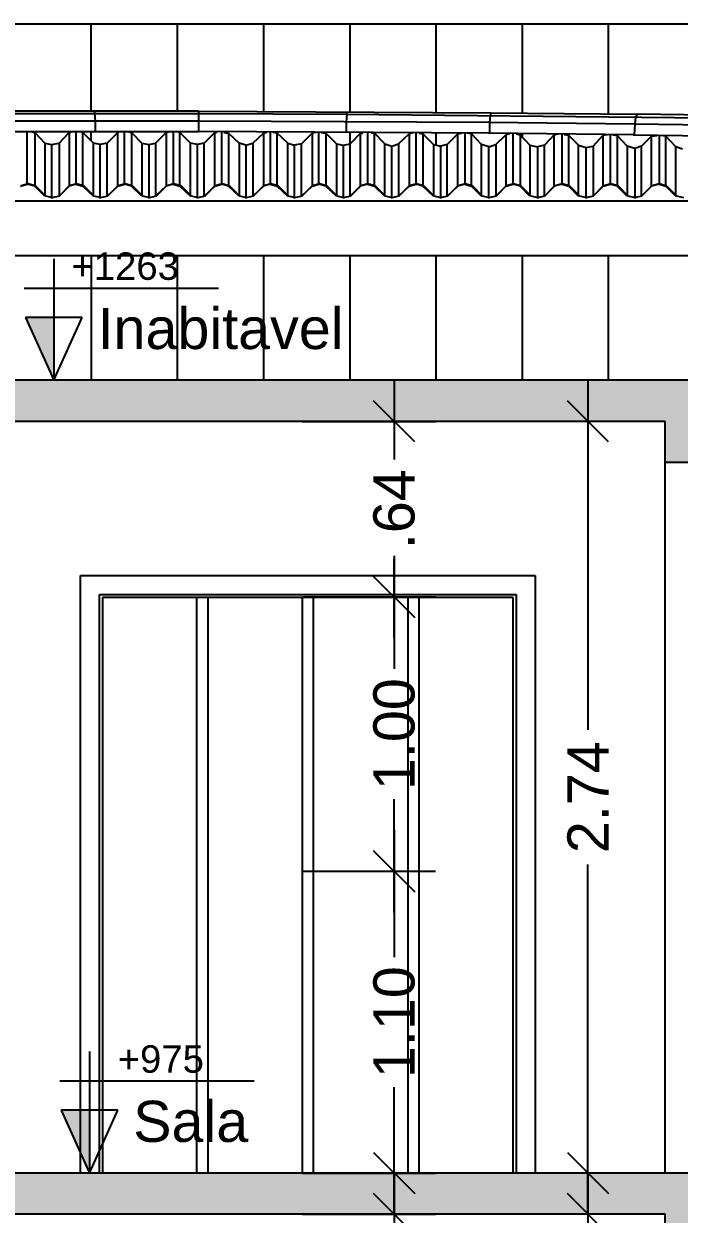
# Model space of a CAD drawing. Extents: x -120 to 1117, y 5 to 675.
# Drawn here: x 113.695 to 116.084, y 94.052 to 98.392 of the extents above; entities that cross this region are included whole.
import ezdxf
from ezdxf.enums import TextEntityAlignment as Align

# ---------------------------------------------------------------- set-up
doc = ezdxf.new("R2010")
doc.units = 0
doc.header["$MEASUREMENT"] = 0
doc.layers.get('0').update_dxf_attribs({"linetype": 'CONTINUOUS'})
doc.layers.get('DEFPOINTS').update_dxf_attribs({"linetype": 'CONTINUOUS'})
for name, color, linetype in [('cota', 1, 'CONTINUOUS'), ('ESTRUT', 7, 'CONTINUOUS'), ('LINVISTA', 4, 'CONTINUOUS'), ('MOBIL', 7, 'CONTINUOUS'), ('nivel', 4, 'CONTINUOUS'), ('parede', 2, 'CONTINUOUS'), ('texto', 7, 'CONTINUOUS')]:
    doc.layers.add(name, color=color, linetype=linetype)
doc.styles.add('PADRAO_TXT', font='arial.ttf')
doc.styles.get("Standard").update_dxf_attribs({"font": 'arial.ttf'})
doc.dimstyles.new('cotass', dxfattribs={"dimtxt": 0.15, "dimasz": 0.15, "dimexe": 0.15, "dimexo": 0, "dimgap": 0.05, "dimtad": 0, "dimzin": 4, "dimdsep": 46, "dimtxsty": 'Standard', "dimblk": 'OBLIQUE', "dimcen": 0, "dimdle": 0.15, "dimclrd": 256, "dimclrt": 4, "dimadec": 0, "dimazin": 1, "dimtfac": 1, "dimtix": 1, "dimtofl": 0, "dimtmove": 0, "dimatfit": 3, "dimldrblk": 'OPEN30', "dimfxl": 0, "dimtolj": 1, "dimtzin": 0, "dimlwd": -1, "dimarcsym": 0})
pattern_1 = [(45, (89.25, 64.55), (0, 1.000005), [0.14142, -0.28285, 0.07071, -0.42426, 0.14142, -0.3535536]), (135, (89.9, 64.6), (-1.000005, 0), [0.141421, -0.21213, 0.07071, -0.35355, 0.141421, -0.4949816]), (63.435, (89.1, 64.4), (5e-11, 1), [0.1118, -0.4472, 0.1118, -0.447234]), (116.565, (89.1, 64.4), (-4e-10, 1), [0.1118, -0.4472, 0.1118, -0.447234]), (0, (89.1, 64.5), (0, 1), [0.05, -0.4, 0.1, -0.4, 0.05]), (0, (89.1, 64.65), (0, 1), [-0.15, 0.1, -0.4, 0, -0.35, 0]), (0, (89.1, 64.7), (0, 1), [-0.4, 0, -0.3, 0.1, -0.2, 0]), (0, (89.1, 64.85), (0, 1), [-0.2, 0, -0.25, 0.1, -0.45, 0]), (0, (89.1, 65), (0, 1), [-0.2, 0.1, -0.4, 0.1, -0.2, 0]), (0, (89.1, 65.25), (0, 1), [-0.15, 0.1, -0.2, 0, -0.55, 0]), (0, (89.1, 65.3), (0, 1), [-0.2, 0, -0.6, 0.1, -0.1, 0]), (90, (89.15, 64.6), (-1, 6e-17), [-0.3, 0, -0.3, 0, -0.4, 0]), (90, (89.25, 64.4), (-1, 6e-17), [-0.15, 0.1, -0.4, 0, -0.35, 0]), (90, (89.35, 64.4), (-1, 6e-17), [-0.4, 0, -0.35, 0.1, -0.15, 0]), (90, (89.9, 64.4), (-1, 6e-17), [-0.2, 0.1, -0.5, 0.1, -0.1, 0]), (90, (89.2, 64.5), (-1, 6e-17), [-0.3, 0, -0.35, 0, -0.35, 0]), (90, (89.3, 64.5), (-1, 6e-17), [-0.25, 0, -0.55, 0, -0.2, 0]), (90, (89.4, 64.55), (-1, 6e-17), [-0.5, 0, -0.15, 0, -0.35, 0]), (90, (89.45, 64.45), (-1, 6e-17), [-0.45, 0, -0.2, 0, -0.25, 0]), (90, (89.55, 64.6), (-1, 6e-17), [-0.4, 0, -0.15, 0, -0.4, 0]), (90, (89.6, 64.65), (-1, 6e-17), [-0.45, 0, -0.2, 0, -0.35, 0]), (90, (89.65, 64.4), (-1, 6e-17), [-0.6, 0, -0.25, 0, -0.15, 0]), (90, (89.7, 64.55), (-1, 6e-17), [-0.2, 0, -0.4, 0, -0.4, 0]), (90, (89.75, 64.5), (-1, 6e-17), [-0.45, 0, -0.25, 0, -0.3, 0]), (90, (89.8, 64.45), (-1, 6e-17), [-0.4, 0, -0.3, 0, -0.3, 0]), (90, (89.9, 64.5), (-1, 6e-17), [-0.3, 0, -0.3, 0, -0.4, 0]), (90, (90, 64.55), (-1, 6e-17), [-0.4, 0, -0.2, 0, -0.4, 0]), (90, (90.05, 64.6), (-1, 6e-17), [-0.15, 0, -0.6, 0, -0.25, 0])]

# ---------------------------------------------------------------- blocks, each defined once
blk = doc.blocks.new('_Oblique')
at = {"color": 0, "linetype": 'ByBlock', "lineweight": -2}
blk.add_line((-0.5, -0.5), (0.5, 0.5), dxfattribs=at)
blk = doc.blocks.new('*D568')
at = {"layer": 'cota', "transparency": 16777216}
for p, q in [((115.7514, 94.2022), (115.7514, 92.928)), ((115.7514, 91.1622), (115.7514, 92.4364))]:
    blk.add_line(p, q, dxfattribs=at)
at = {"layer": 'cota', "color": 0, "lineweight": -2, "transparency": 16777216}
for p, q in [((116.0323, 94.0522), (115.6014, 94.0522)), ((116.0323, 91.3122), (115.6014, 91.3122))]:
    blk.add_line(p, q, dxfattribs=at)
at = {"layer": 'DEFPOINTS', "color": 0, "transparency": 16777216}
for p in [(115.7514, 94.0522), (116.0323, 94.0522), (116.0323, 91.3122)]:
    blk.add_point(p, dxfattribs=at)
at = {"layer": 'cota', "transparency": 16777216, "xscale": 0.15, "yscale": 0.15, "zscale": 0.15}
for p, rotation in [((115.7514, 94.0522), 90), ((115.7514, 91.3122), 270)]:
    blk.add_blockref('_Oblique', p, dxfattribs=dict(at, rotation=rotation))
at = {"layer": 'cota', "color": 4, "transparency": 16777216, "insert": (115.7514, 92.6822), "char_height": 0.15, "attachment_point": 5, "rotation": 90}
blk.add_mtext('\\A1;2.74', dxfattribs=at)
blk = doc.blocks.new('_Open30')
at = {"color": 0, "linetype": 'ByBlock', "lineweight": -2}
for p, q in [((-1, 0.268), (0, 0)), ((0, 0), (-1, -0.268)), ((0, 0), (-1, 0))]:
    blk.add_line(p, q, dxfattribs=at)
blk = doc.blocks.new('*D571')
at = {"layer": 'cota', "transparency": 16777216}
for p, q in [((115.0451, 94.2022), (115.0451, 93.9132)), ((115.0451, 93.2622), (115.0451, 93.5511))]:
    blk.add_line(p, q, dxfattribs=at)
at = {"layer": 'cota', "color": 0, "lineweight": -2, "transparency": 16777216}
for p, q in [((114.7102, 94.0522), (115.1951, 94.0522)), ((114.7102, 93.4122), (115.1951, 93.4122))]:
    blk.add_line(p, q, dxfattribs=at)
at = {"layer": 'DEFPOINTS', "color": 0, "transparency": 16777216}
for p in [(114.7102, 94.0522), (115.0451, 94.0522), (114.7102, 93.4122)]:
    blk.add_point(p, dxfattribs=at)
at = {"layer": 'cota', "transparency": 16777216, "xscale": 0.15, "yscale": 0.15, "zscale": 0.15}
for p, rotation in [((115.0451, 94.0522), 90), ((115.0451, 93.4122), 270)]:
    blk.add_blockref('_Oblique', p, dxfattribs=dict(at, rotation=rotation))
at = {"layer": 'cota', "color": 4, "transparency": 16777216, "insert": (115.0451, 93.7322), "char_height": 0.15, "attachment_point": 5, "rotation": 90}
blk.add_mtext('\\A1;.64', dxfattribs=at)
blk = doc.blocks.new('*D727')
at = {"layer": 'cota', "transparency": 16777216}
for p, q in [((115.7514, 97.0922), (115.7514, 95.818)), ((115.7514, 94.0522), (115.7514, 95.3264))]:
    blk.add_line(p, q, dxfattribs=at)
at = {"layer": 'cota', "color": 0, "lineweight": -2, "transparency": 16777216}
for p, q in [((116.0323, 96.9422), (115.6014, 96.9422)), ((116.0323, 94.2022), (115.6014, 94.2022))]:
    blk.add_line(p, q, dxfattribs=at)
at = {"layer": 'DEFPOINTS', "color": 0, "transparency": 16777216}
for p in [(115.7514, 96.9422), (116.0323, 96.9422), (116.0323, 94.2022)]:
    blk.add_point(p, dxfattribs=at)
at = {"layer": 'cota', "transparency": 16777216, "xscale": 0.15, "yscale": 0.15, "zscale": 0.15}
for p, rotation in [((115.7514, 96.9422), 90), ((115.7514, 94.2022), 270)]:
    blk.add_blockref('_Oblique', p, dxfattribs=dict(at, rotation=rotation))
at = {"layer": 'cota', "color": 4, "transparency": 16777216, "insert": (115.7514, 95.5722), "char_height": 0.15, "attachment_point": 5, "rotation": 90}
blk.add_mtext('\\A1;2.74', dxfattribs=at)
blk = doc.blocks.new('*D728')
at = {"layer": 'cota', "transparency": 16777216}
for p, q in [((115.0451, 95.4522), (115.0451, 94.9897)), ((115.0451, 94.0522), (115.0451, 94.5147))]:
    blk.add_line(p, q, dxfattribs=at)
at = {"layer": 'cota', "color": 0, "lineweight": -2, "transparency": 16777216}
for p, q in [((114.7102, 95.3022), (115.1951, 95.3022)), ((114.7102, 94.2022), (115.1951, 94.2022))]:
    blk.add_line(p, q, dxfattribs=at)
at = {"layer": 'DEFPOINTS', "color": 0, "transparency": 16777216}
for p in [(114.7102, 95.3022), (115.0451, 95.3022), (114.7102, 94.2022)]:
    blk.add_point(p, dxfattribs=at)
at = {"layer": 'cota', "transparency": 16777216, "xscale": 0.15, "yscale": 0.15, "zscale": 0.15}
for p, rotation in [((115.0451, 95.3022), 90), ((115.0451, 94.2022), 270)]:
    blk.add_blockref('_Oblique', p, dxfattribs=dict(at, rotation=rotation))
at = {"layer": 'cota', "color": 4, "transparency": 16777216, "insert": (115.0451, 94.7522), "char_height": 0.15, "attachment_point": 5, "rotation": 90}
blk.add_mtext('\\A1;1.10', dxfattribs=at)
blk = doc.blocks.new('*D729')
at = {"layer": 'cota', "transparency": 16777216}
for p, q in [((115.0451, 96.4522), (115.0451, 96.0397)), ((115.0451, 95.1522), (115.0451, 95.5647))]:
    blk.add_line(p, q, dxfattribs=at)
at = {"layer": 'cota', "color": 0, "lineweight": -2, "transparency": 16777216}
for p, q in [((114.7102, 96.3022), (115.1951, 96.3022)), ((114.7102, 95.3022), (115.1951, 95.3022))]:
    blk.add_line(p, q, dxfattribs=at)
at = {"layer": 'DEFPOINTS', "color": 0, "transparency": 16777216}
for p in [(114.7102, 96.3022), (115.0451, 96.3022), (114.7102, 95.3022)]:
    blk.add_point(p, dxfattribs=at)
at = {"layer": 'cota', "transparency": 16777216, "xscale": 0.15, "yscale": 0.15, "zscale": 0.15}
for p, rotation in [((115.0451, 96.3022), 90), ((115.0451, 95.3022), 270)]:
    blk.add_blockref('_Oblique', p, dxfattribs=dict(at, rotation=rotation))
at = {"layer": 'cota', "color": 4, "transparency": 16777216, "insert": (115.0451, 95.8022), "char_height": 0.15, "attachment_point": 5, "rotation": 90}
blk.add_mtext('\\A1;1.00', dxfattribs=at)
blk = doc.blocks.new('*D730')
at = {"layer": 'cota', "transparency": 16777216}
for p, q in [((115.0451, 97.0922), (115.0451, 96.8032)), ((115.0451, 96.1522), (115.0451, 96.4411))]:
    blk.add_line(p, q, dxfattribs=at)
at = {"layer": 'cota', "color": 0, "lineweight": -2, "transparency": 16777216}
for p, q in [((114.7102, 96.9422), (115.1951, 96.9422)), ((114.7102, 96.3022), (115.1951, 96.3022))]:
    blk.add_line(p, q, dxfattribs=at)
at = {"layer": 'DEFPOINTS', "color": 0, "transparency": 16777216}
for p in [(114.7102, 96.9422), (115.0451, 96.9422), (114.7102, 96.3022)]:
    blk.add_point(p, dxfattribs=at)
at = {"layer": 'cota', "transparency": 16777216, "xscale": 0.15, "yscale": 0.15, "zscale": 0.15}
for p, rotation in [((115.0451, 96.9422), 90), ((115.0451, 96.3022), 270)]:
    blk.add_blockref('_Oblique', p, dxfattribs=dict(at, rotation=rotation))
at = {"layer": 'cota', "color": 4, "transparency": 16777216, "insert": (115.0451, 96.6222), "char_height": 0.15, "attachment_point": 5, "rotation": 90}
blk.add_mtext('\\A1;.64', dxfattribs=at)
blk = doc.blocks.new('Nivel-L')
at = {"layer": 'nivel'}
blk.add_hatch(color=256, dxfattribs=at).paths.add_polyline_path([(0, 0), (0.1032, 0.2286), (0, 0.2286)])
for p, q in [((0, 0.4428), (0, 0)), ((0.1086, 0.3357), (-0.6, 0.3357)), ((0, 0), (-0.1032, 0.2286)), ((-0.1032, 0.2286), (0.1032, 0.2286)), ((0.1032, 0.2286), (0, 0))]:
    blk.add_line(p, q, dxfattribs=at)

msp = doc.modelspace()

# ---------------------------------------------------------------- hatches: boundary and pattern name
at = {"layer": 'LINVISTA'}
h = msp.add_hatch(dxfattribs=at)
h.set_pattern_fill('CONCRETO', color=256, style=0)
h.set_pattern_definition(pattern_1)
h.paths.add_polyline_path([(122.8773, 97.0922), (105.0073, 97.0922), (105.0073, 96.7922), (105.1373, 96.7922), (105.1373, 96.9422), (108.1623, 96.9422), (108.1623, 96.7922), (108.2923, 96.7922), (108.2923, 96.9422), (109.4423, 96.9422), (109.4423, 96.7922), (109.5723, 96.7922), (109.5723, 96.9422), (112.0724, 96.9422), (112.0724, 96.7922), (112.2024, 96.7922), (112.2024, 96.9422), (113.3023, 96.9422), (113.3023, 96.7922), (113.4323, 96.7922), (113.4323, 96.9422), (116.0323, 96.9422), (116.0323, 96.7922), (116.1623, 96.7922), (116.1623, 96.9422), (118.3123, 96.9422), (118.3123, 96.7922), (118.4423, 96.7922), (118.4423, 96.9422), (119.5923, 96.9422), (119.5923, 96.7922), (119.7223, 96.7922), (119.7223, 96.9422), (122.7473, 96.9422), (122.7473, 96.7922), (122.8773, 96.7922)])
h = msp.add_hatch(dxfattribs=at)
h.set_pattern_fill('CONCRETO', color=256, style=0)
h.set_pattern_definition(pattern_1)
h.paths.add_polyline_path([(122.8773, 94.2022), (119.5923, 94.2022), (119.5923, 94.1722), (118.4423, 94.1722), (118.4423, 94.2022), (113.3023, 94.2022), (113.3023, 94.1722), (112.2024, 94.1722), (112.2024, 94.2022), (109.4423, 94.2022), (109.4423, 94.1722), (108.2923, 94.1722), (108.2923, 94.2022), (105.0073, 94.2022), (105.0073, 93.9022), (105.1373, 93.9022), (105.1373, 94.0522), (108.1623, 94.0522), (108.1623, 93.9022), (108.2923, 93.9022), (108.2923, 94.0522), (109.4423, 94.0522), (109.4423, 93.9022), (109.5723, 93.9022), (109.5723, 94.0522), (112.0724, 94.0522), (112.0724, 93.9022), (112.2024, 93.9022), (112.2024, 94.0522), (113.3023, 94.0522), (113.3023, 93.9022), (113.4323, 93.9022), (113.4323, 94.0522), (116.0323, 94.0522), (116.0323, 93.9022), (116.1623, 93.9022), (116.1623, 94.0522), (118.3123, 94.0522), (118.3123, 93.9022), (118.4423, 93.9022), (118.4423, 94.0522), (119.5923, 94.0522), (119.5923, 93.9022), (119.7223, 93.9022), (119.7223, 94.0522), (122.7473, 94.0522), (122.7473, 93.9022), (122.8773, 93.9022)])

# ---------------------------------------------------------------- linework, layer by layer
at = {"layer": 'ESTRUT'}
msp.add_lwpolyline([(110.9557, 97.5454), (105.1373, 97.5454), (105.1373, 97.7464), (122.7473, 97.7464), (122.7473, 97.5454), (110.9557, 97.5454)], dxfattribs=at)
at = {"layer": 'LINVISTA'}
for p, q in [((105.0069, 98.3915), (122.8759, 98.3915)), ((113.94, 98.0732), (113.94, 98.3915)), ((114.2556, 98.0732), (114.2556, 98.3915)), ((114.5684, 98.3915), (114.5684, 98.0704)), ((114.884, 98.0676), (114.884, 98.3915)), ((115.1968, 98.3915), (115.1968, 98.0676)), ((115.5124, 98.0649), (115.5124, 98.3915)), ((115.8252, 98.3915), (115.8252, 98.0621)), ((114.3331, 98.0732), (113.104, 98.0732)), ((113.9539, 98.0649), (113.9539, 98.0732)), ((114.3331, 97.9984), (114.3331, 98.0732)), ((114.3331, 98.0732), (115.3989, 98.0676)), ((114.8729, 98.0621), (114.8729, 98.0704)), ((113.6051, 98.0649), (114.3331, 98.0649)), ((114.3331, 98.0372), (113.6051, 98.0372)), ((113.9566, 98.0372), (113.9539, 98.0649)), ((113.9566, 97.9984), (113.9566, 98.0372)), ((115.3933, 98.0317), (114.3303, 98.0372)), ((114.3331, 98.0649), (114.8729, 98.0621)), ((114.8729, 98.0621), (114.8701, 98.0344)), ((114.8701, 98.0621), (116.473, 98.0455)), ((114.8701, 98.0344), (114.8701, 97.9957)), ((115.9221, 98.0261), (115.3906, 98.0317)), ((115.3933, 98.0317), (115.3961, 98.0566)), ((115.3933, 97.9929), (115.3933, 98.0317)), ((115.3961, 98.0566), (115.3989, 98.0676)), ((115.3989, 98.0676), (115.9304, 98.0621)), ((115.9221, 98.0261), (115.9193, 97.9874)), ((116.4702, 98.0178), (115.9193, 98.0261)), ((115.9248, 98.051), (115.9221, 98.0261)), ((115.9304, 98.0621), (115.9248, 98.051)), ((116.4785, 98.0538), (115.9304, 98.0621)), ((113.1068, 97.9984), (114.3331, 97.9984)), ((113.7075, 97.8074), (113.7075, 97.9984)), ((113.7213, 97.9984), (113.7352, 97.9957)), ((113.7352, 97.9957), (113.7352, 97.7991)), ((113.7352, 97.9957), (113.7712, 97.9569)), ((113.8237, 97.9569), (113.8597, 97.9957)), ((113.8597, 97.9957), (113.8708, 97.9984)), ((113.8597, 97.9957), (113.8597, 97.7991)), ((113.8846, 97.9984), (113.8846, 97.8074)), ((113.9096, 97.9957), (113.8957, 97.9984)), ((113.9096, 97.7991), (113.9096, 97.9957)), ((113.9483, 97.9569), (113.9096, 97.9957)), ((113.94, 97.9652), (113.94, 97.9984)), ((114.0369, 97.9957), (113.9981, 97.9569)), ((114.048, 97.9984), (114.0369, 97.9957)), ((114.0369, 97.7991), (114.0369, 97.9957)), ((114.0618, 97.8074), (114.0618, 97.9984)), ((114.0729, 97.9984), (114.0867, 97.9957)), ((114.0867, 97.9957), (114.0867, 97.7991)), ((114.0867, 97.9957), (114.1255, 97.9569)), ((114.1753, 97.9569), (114.2141, 97.9957)), ((114.2141, 97.9957), (114.2251, 97.9984)), ((114.2141, 97.9957), (114.2141, 97.7991)), ((114.239, 97.9984), (114.239, 97.8074)), ((114.2639, 97.9957), (114.2501, 97.9984)), ((114.2556, 97.9957), (114.2556, 97.9984)), ((114.2639, 97.7991), (114.2639, 97.9957)), ((114.3027, 97.9569), (114.2639, 97.9957)), ((115.3933, 97.9929), (114.3303, 97.9984)), ((114.3912, 97.9957), (114.3525, 97.9569)), ((114.3912, 97.7991), (114.3912, 97.9957)), ((114.3995, 97.9957), (114.3912, 97.9957)), ((114.4162, 97.8074), (114.4162, 97.9957)), ((114.4245, 97.9957), (114.4411, 97.9929)), ((114.4411, 97.9929), (114.4411, 97.7991)), ((114.4411, 97.9929), (114.4798, 97.9569)), ((114.5296, 97.9569), (114.5684, 97.9929)), ((114.5684, 97.9957), (114.5684, 97.7991)), ((114.5684, 97.9929), (114.5795, 97.9957)), ((114.5933, 97.9957), (114.5933, 97.8074)), ((114.6182, 97.9929), (114.6044, 97.9957)), ((114.6182, 97.7991), (114.6182, 97.9929)), ((114.657, 97.9569), (114.6182, 97.9929)), ((114.7068, 97.9541), (114.7456, 97.9929)), ((114.7594, 97.9957), (114.7456, 97.9929)), ((114.7456, 97.9929), (114.7456, 97.7991)), ((114.7705, 97.8074), (114.7705, 97.9957)), ((114.7788, 97.9957), (114.7954, 97.9929)), ((114.7954, 97.9929), (114.7954, 97.7991)), ((114.7954, 97.9929), (114.8342, 97.9541)), ((114.884, 97.7631), (114.884, 97.9929)), ((114.9227, 97.9929), (114.884, 97.9541)), ((114.9227, 97.7991), (114.9227, 97.9929)), ((114.9227, 97.9929), (114.931, 97.9929)), ((114.9477, 97.9929), (114.9477, 97.8074)), ((114.9726, 97.9929), (114.9615, 97.9929)), ((114.9726, 97.7991), (114.9726, 97.9929)), ((115.0113, 97.9541), (114.9726, 97.9929)), ((115.0612, 97.9541), (115.0999, 97.9901)), ((115.111, 97.9929), (115.0999, 97.9901)), ((115.0999, 97.9901), (115.0999, 97.7991)), ((115.1248, 97.8074), (115.1248, 97.9929)), ((115.1359, 97.9929), (115.1497, 97.9901)), ((115.1497, 97.9901), (115.1497, 97.7991)), ((115.1497, 97.9901), (115.1885, 97.9514)), ((115.1968, 97.9929), (115.1968, 97.9486)), ((115.2771, 97.9901), (115.2383, 97.9514)), ((115.2771, 97.9901), (115.2909, 97.9929)), ((115.2771, 97.7991), (115.2771, 97.9901)), ((115.302, 97.9929), (115.302, 97.8074)), ((115.3269, 97.9901), (115.3103, 97.9929)), ((115.3269, 97.7991), (115.3269, 97.9901)), ((115.3629, 97.9514), (115.3269, 97.9901)), ((115.9193, 97.9874), (115.3906, 97.9929)), ((115.4155, 97.9514), (115.4515, 97.9874)), ((115.4653, 97.9901), (115.4515, 97.9874)), ((115.4515, 97.9874), (115.4515, 97.7991)), ((115.4792, 97.8074), (115.4792, 97.9901)), ((115.4902, 97.9901), (115.5041, 97.9874)), ((115.5041, 97.9874), (115.5041, 97.7991)), ((115.5041, 97.9874), (115.5401, 97.9486)), ((115.5124, 97.9763), (115.5124, 97.9901)), ((115.6286, 97.9874), (115.5927, 97.9486)), ((115.6286, 97.9874), (115.6425, 97.9901)), ((115.6286, 97.7991), (115.6286, 97.9874)), ((115.6563, 97.9874), (115.6563, 97.8074)), ((115.6812, 97.9846), (115.6646, 97.9874)), ((115.6812, 97.7991), (115.6812, 97.9846)), ((115.7172, 97.9486), (115.6812, 97.9846)), ((115.7698, 97.9458), (115.8058, 97.9846)), ((115.8224, 97.9874), (115.8058, 97.9846)), ((115.8058, 97.9846), (115.8058, 97.7991)), ((115.8335, 97.8074), (115.8335, 97.9874)), ((115.8418, 97.9874), (115.8584, 97.9846)), ((115.8584, 97.9846), (115.8584, 97.7991)), ((115.8584, 97.9846), (115.8944, 97.9458)), ((115.9165, 97.9874), (116.4674, 97.9791)), ((115.983, 97.9818), (116.0024, 97.9846)), ((116.0107, 97.9846), (116.0107, 97.8074)), ((116.0356, 97.9818), (116.0162, 97.9846)), ((113.7712, 97.9569), (113.7712, 97.7631)), ((113.7712, 97.9569), (113.7961, 97.9514)), ((113.7961, 97.9514), (113.8237, 97.9569)), ((113.7961, 97.9514), (113.7961, 97.7548)), ((113.8237, 97.9569), (113.8237, 97.7631)), ((113.9483, 97.7631), (113.9483, 97.9569)), ((113.9732, 97.9514), (113.9483, 97.9569)), ((113.9981, 97.9569), (113.9732, 97.9514)), ((113.9732, 97.7548), (113.9732, 97.9514)), ((113.9981, 97.7631), (113.9981, 97.9569)), ((114.1255, 97.9569), (114.1255, 97.7631)), ((114.1255, 97.9569), (114.1504, 97.9514)), ((114.1504, 97.9514), (114.1753, 97.9569)), ((114.1504, 97.9514), (114.1504, 97.7548)), ((114.1753, 97.9569), (114.1753, 97.7631)), ((114.3027, 97.7631), (114.3027, 97.9569)), ((114.3276, 97.9514), (114.3027, 97.9569)), ((114.3525, 97.9569), (114.3276, 97.9514)), ((114.3276, 97.7548), (114.3276, 97.9514)), ((114.3525, 97.7631), (114.3525, 97.9569)), ((114.5047, 97.9486), (114.4798, 97.9569)), ((114.4798, 97.9569), (114.4798, 97.7631)), ((114.5047, 97.9486), (114.5296, 97.9569)), ((114.5047, 97.9486), (114.5047, 97.7548)), ((114.5296, 97.9569), (114.5296, 97.7631)), ((114.657, 97.9569), (114.6819, 97.9486)), ((114.657, 97.7631), (114.657, 97.9569)), ((114.7068, 97.9541), (114.6819, 97.9486)), ((114.6819, 97.7548), (114.6819, 97.9486)), ((114.7068, 97.7631), (114.7068, 97.9541)), ((114.8342, 97.9541), (114.8342, 97.7631)), ((114.8342, 97.9541), (114.8591, 97.9486)), ((114.8591, 97.9486), (114.884, 97.9541)), ((114.8591, 97.9486), (114.8591, 97.7548)), ((115.0113, 97.9541), (115.0362, 97.9458)), ((115.0113, 97.7631), (115.0113, 97.9541)), ((115.0362, 97.9458), (115.0612, 97.9541)), ((115.0362, 97.7548), (115.0362, 97.9458)), ((115.0612, 97.9541), (115.0612, 97.7631)), ((115.1885, 97.9514), (115.1885, 97.7631)), ((115.1885, 97.9514), (115.2134, 97.9458)), ((115.2383, 97.9514), (115.2134, 97.9458)), ((115.2134, 97.9458), (115.2134, 97.7548)), ((115.2383, 97.7631), (115.2383, 97.9514)), ((115.3629, 97.7631), (115.3629, 97.9514)), ((115.3906, 97.9431), (115.3629, 97.9514)), ((115.3906, 97.9431), (115.4155, 97.9514)), ((115.3906, 97.7548), (115.3906, 97.9431)), ((115.4155, 97.9514), (115.4155, 97.7631)), ((115.5401, 97.9486), (115.5401, 97.7631)), ((115.5401, 97.9486), (115.5677, 97.9431)), ((115.5927, 97.9486), (115.5677, 97.9431)), ((115.5677, 97.9431), (115.5677, 97.7548)), ((115.5927, 97.7631), (115.5927, 97.9486)), ((115.7172, 97.9486), (115.7449, 97.9403)), ((115.7172, 97.7631), (115.7172, 97.9486)), ((115.7449, 97.9403), (115.7698, 97.9458)), ((115.7449, 97.7548), (115.7449, 97.9403)), ((115.7698, 97.9458), (115.7698, 97.7631)), ((115.9221, 97.9375), (115.8944, 97.9458)), ((115.8944, 97.9458), (115.8944, 97.7631)), ((115.947, 97.9458), (115.9221, 97.9375)), ((115.983, 97.9818), (115.947, 97.9458)), ((115.947, 97.7631), (115.947, 97.9458)), ((115.983, 97.7991), (115.983, 97.9818)), ((116.0356, 97.7991), (116.0356, 97.9818)), ((116.0716, 97.9431), (116.0356, 97.9818)), ((116.0716, 97.7631), (116.0716, 97.9431)), ((116.0965, 97.9348), (116.0716, 97.9431)), ((115.9221, 97.9375), (115.9221, 97.7548)), ((113.6826, 97.7991), (113.7075, 97.8074)), ((113.7352, 97.7991), (113.7075, 97.8074)), ((113.7712, 97.7631), (113.7352, 97.7991)), ((113.8597, 97.7991), (113.8237, 97.7631)), ((113.8846, 97.8074), (113.8597, 97.7991)), ((113.8846, 97.8074), (113.9096, 97.7991)), ((113.9096, 97.7991), (113.9483, 97.7631)), ((113.9981, 97.7631), (114.0369, 97.7991)), ((114.0369, 97.7991), (114.0618, 97.8074)), ((114.0867, 97.7991), (114.0618, 97.8074)), ((114.1255, 97.7631), (114.0867, 97.7991)), ((114.2141, 97.7991), (114.1753, 97.7631)), ((114.239, 97.8074), (114.2141, 97.7991)), ((114.239, 97.8074), (114.2639, 97.7991)), ((114.2639, 97.7991), (114.3027, 97.7631)), ((114.3525, 97.7631), (114.3912, 97.7991)), ((114.3912, 97.7991), (114.4162, 97.8074)), ((114.4411, 97.7991), (114.4162, 97.8074)), ((114.4798, 97.7631), (114.4411, 97.7991)), ((114.5684, 97.7991), (114.5296, 97.7631)), ((114.5933, 97.8074), (114.5684, 97.7991)), ((114.5933, 97.8074), (114.6182, 97.7991)), ((114.6182, 97.7991), (114.657, 97.7631)), ((114.7456, 97.7991), (114.7068, 97.7631)), ((114.7456, 97.7991), (114.7705, 97.8074)), ((114.7954, 97.7991), (114.7705, 97.8074)), ((114.8342, 97.7631), (114.7954, 97.7991)), ((114.884, 97.7631), (114.9227, 97.7991)), ((114.9477, 97.8074), (114.9227, 97.7991)), ((114.9477, 97.8074), (114.9726, 97.7991)), ((114.9726, 97.7991), (115.0113, 97.7631)), ((115.0999, 97.7991), (115.0612, 97.7631)), ((115.0999, 97.7991), (115.1248, 97.8074)), ((115.1497, 97.7991), (115.1248, 97.8074)), ((115.1885, 97.7631), (115.1497, 97.7991)), ((115.2383, 97.7631), (115.2771, 97.7991)), ((115.302, 97.8074), (115.2771, 97.7991)), ((115.302, 97.8074), (115.3269, 97.7991)), ((115.3269, 97.7991), (115.3629, 97.7631)), ((115.4515, 97.7991), (115.4155, 97.7631)), ((115.4515, 97.7991), (115.4792, 97.8074)), ((115.5041, 97.7991), (115.4792, 97.8074)), ((115.5401, 97.7631), (115.5041, 97.7991)), ((115.5927, 97.7631), (115.6286, 97.7991)), ((115.6563, 97.8074), (115.6286, 97.7991)), ((115.6563, 97.8074), (115.6812, 97.7991)), ((115.6812, 97.7991), (115.7172, 97.7631)), ((115.8058, 97.7991), (115.7698, 97.7631)), ((115.8058, 97.7991), (115.8335, 97.8074)), ((115.8584, 97.7991), (115.8335, 97.8074)), ((115.8944, 97.7631), (115.8584, 97.7991)), ((115.947, 97.7631), (115.983, 97.7991)), ((116.0107, 97.8074), (115.983, 97.7991)), ((116.0107, 97.8074), (116.0356, 97.7991)), ((116.0356, 97.7991), (116.0716, 97.7631)), ((113.94, 97.5444), (113.94, 97.0904)), ((114.2556, 97.0904), (114.2556, 97.5444)), ((114.5684, 97.5444), (114.5684, 97.0904)), ((114.884, 97.0904), (114.884, 97.5444)), ((115.1968, 97.5444), (115.1968, 97.0904)), ((115.5124, 97.0904), (115.5124, 97.5444)), ((115.8252, 97.5444), (115.8252, 97.0904)), ((113.9013, 96.3801), (115.5594, 96.3801)), ((113.9013, 94.2015), (113.9013, 96.3801)), ((115.5594, 96.3801), (115.5594, 94.2015)), ((113.9705, 96.3109), (115.4902, 96.3109)), ((113.9705, 94.2015), (113.9705, 96.3109)), ((115.4792, 96.2998), (113.9815, 96.2998)), ((113.9815, 96.2998), (113.9815, 94.2015)), ((114.3248, 96.2998), (114.3248, 94.2015)), ((114.3663, 94.2015), (114.3663, 96.2998)), ((114.7096, 96.2998), (114.7096, 94.2015)), ((114.7511, 94.2015), (114.7511, 96.2998)), ((115.0944, 96.2998), (115.0944, 94.2015)), ((115.1359, 94.2015), (115.1359, 96.2998)), ((115.4792, 94.2015), (115.4792, 96.2998)), ((115.4902, 96.3109), (115.4902, 94.2015))]:
    msp.add_line(p, q, dxfattribs=at)
at = {"layer": 'MOBIL'}
msp.add_lwpolyline([(113.6848, 97.8022), (113.7103, 97.8091), (113.7359, 97.8022), (113.7733, 97.7647), (113.7988, 97.7579), (113.8244, 97.7647), (113.8618, 97.8022), (113.8873, 97.8091), (113.9129, 97.8022), (113.9503, 97.7647), (113.9758, 97.7579), (114.0014, 97.7647), (114.0388, 97.8022), (114.0643, 97.8091), (114.0899, 97.8022), (114.1273, 97.7647), (114.1528, 97.7579), (114.1784, 97.7647), (114.2158, 97.8022), (114.2413, 97.8091), (114.2669, 97.8022), (114.3043, 97.7647), (114.3298, 97.7579), (114.3554, 97.7647), (114.3928, 97.8022), (114.4183, 97.8091), (114.4439, 97.8022), (114.4813, 97.7647), (114.5068, 97.7579), (114.5324, 97.7647), (114.5698, 97.8022), (114.5953, 97.8091), (114.6209, 97.8022), (114.6583, 97.7647), (114.6838, 97.7579), (114.7094, 97.7647), (114.7468, 97.8022), (114.7723, 97.8091), (114.7979, 97.8022), (114.8353, 97.7647), (114.8608, 97.7579), (114.8864, 97.7647), (114.9238, 97.8022), (114.9493, 97.8091), (114.9749, 97.8022), (115.0123, 97.7647), (115.0378, 97.7579), (115.0634, 97.7647), (115.1008, 97.8022), (115.1263, 97.8091), (115.1519, 97.8022), (115.1893, 97.7647), (115.2148, 97.7579), (115.2404, 97.7647), (115.2778, 97.8022), (115.3033, 97.8091), (115.3289, 97.8022), (115.3663, 97.7647), (115.3918, 97.7579), (115.4174, 97.7647), (115.4548, 97.8022), (115.4803, 97.8091), (115.5059, 97.8022), (115.5433, 97.7647), (115.5688, 97.7579), (115.5944, 97.7647), (115.6318, 97.8022), (115.6573, 97.8091), (115.6829, 97.8022), (115.7203, 97.7647), (115.7458, 97.7579), (115.7714, 97.7647), (115.8088, 97.8022), (115.8343, 97.8091), (115.8599, 97.8022), (115.8973, 97.7647), (115.9228, 97.7579), (115.9484, 97.7647), (115.9858, 97.8022), (116.0113, 97.8091), (116.0369, 97.8022), (116.0743, 97.7647), (116.0998, 97.7579)], dxfattribs=at)
at = {"layer": 'parede'}
for p, q in [((122.8773, 97.0922), (105.0073, 97.0922)), ((116.0323, 97.0922), (116.0323, 97.0925)), ((116.0323, 96.9422), (113.4323, 96.9422)), ((116.0323, 94.2022), (116.0323, 96.9422)), ((116.1623, 96.7922), (116.0323, 96.7922)), ((118.4423, 94.2022), (113.3023, 94.2022)), ((116.0323, 94.0522), (113.4323, 94.0522)), ((116.0323, 91.3122), (116.0323, 94.0522))]:
    msp.add_line(p, q, dxfattribs=at)

# ---------------------------------------------------------------- block references
at = {"layer": 'LINVISTA', "xscale": -1}
for p in [(113.8043, 97.0925), (113.9343, 94.2022)]:
    msp.add_blockref('Nivel-L', p, dxfattribs=at)

# ---------------------------------------------------------------- texts
at = {"layer": 'texto', "style": 'PADRAO_TXT'}
for s, p in [('+1263', (114.0642, 97.4282)), ('+975', (114.1942, 94.5379))]:
    msp.add_text(s, height=0.1, dxfattribs=at).set_placement(p, align=Align.BOTTOM_CENTER)
for s, p in [('Inabitavel', (113.9635, 97.356)), ('Sala', (114.0935, 94.4657))]:
    msp.add_text(s, height=0.15, dxfattribs=at).set_placement(p, align=Align.TOP_LEFT)

# ---------------------------------------------------------------- dimensions: what is measured, and where the dimension line sits
at = {"layer": 'cota'}
for base, p1, p2, picture, middle in [((115.0451, 96.9422), (114.7102, 96.3022), (114.7102, 96.9422), '*D730', (115.0451, 96.6222)), ((115.7514, 96.9422), (116.0323, 94.2022), (116.0323, 96.9422), '*D727', (115.7514, 95.5722)), ((115.0451, 96.3022), (114.7102, 95.3022), (114.7102, 96.3022), '*D729', (115.0451, 95.8022)), ((115.0451, 95.3022), (114.7102, 94.2022), (114.7102, 95.3022), '*D728', (115.0451, 94.7522)), ((115.0451, 94.0522), (114.7102, 93.4122), (114.7102, 94.0522), '*D571', (115.0451, 93.7322)), ((115.7514, 94.0522), (116.0323, 91.3122), (116.0323, 94.0522), '*D568', (115.7514, 92.6822))]:
    dim = msp.add_linear_dim(base=base, p1=p1, p2=p2, angle=90, dimstyle='cotass', dxfattribs=at)
    dim.commit()
    dim.dimension.update_dxf_attribs({"geometry": picture, "text_midpoint": middle})

doc.saveas('drawing.dxf')
